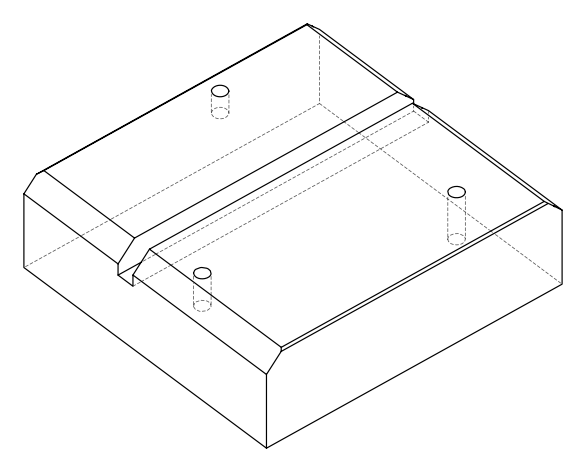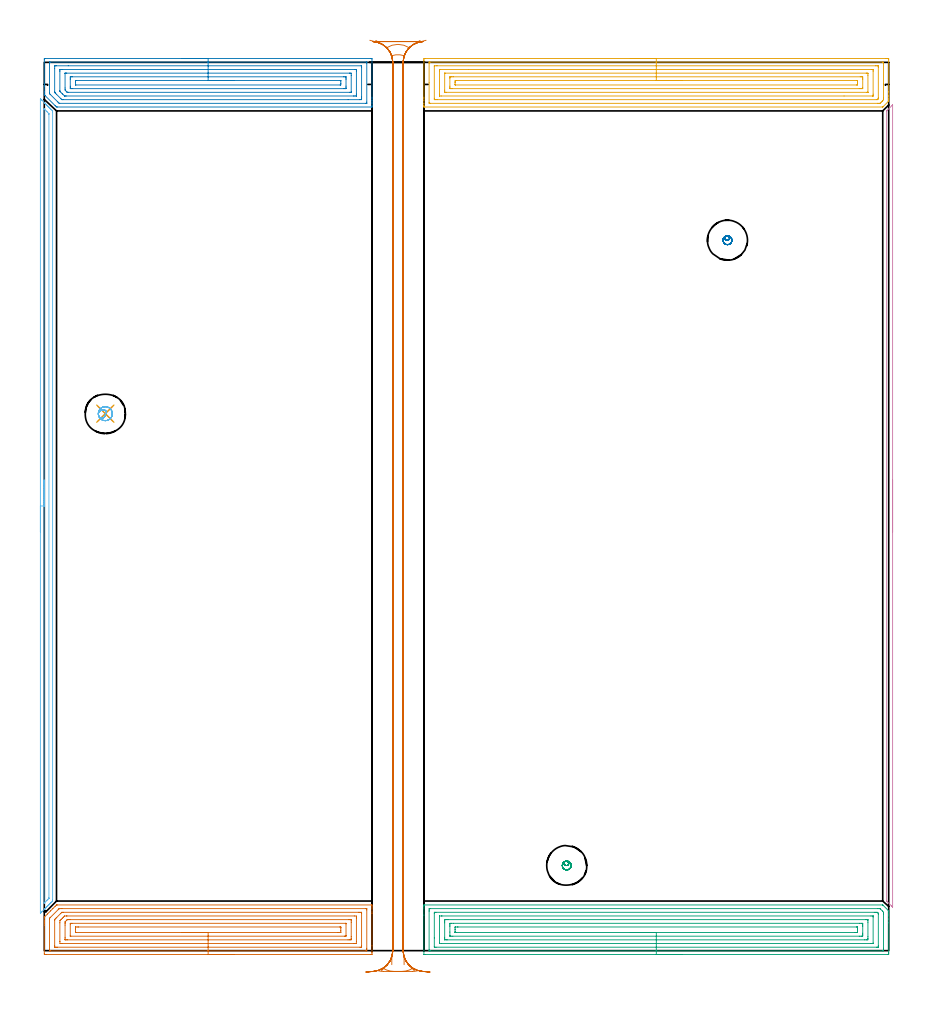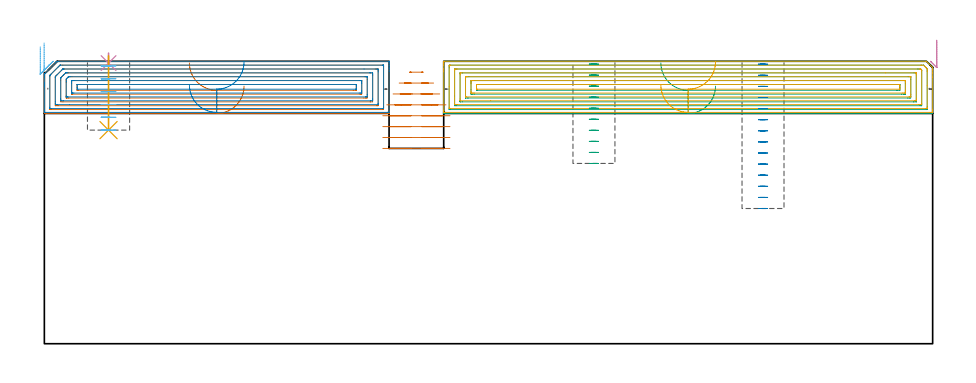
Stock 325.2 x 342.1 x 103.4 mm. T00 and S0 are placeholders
(PLAN: 12 operations, 5 tool changes, 57.6 min)
(1 AREA_MILL | FG_CHAMFER_SURFACE | UGT0205_001 | 7.37 min | 24440 mm3)
(2 AREA_MILL_1 | FG_CHAMFER_SURFACE_1 | UGT0205_001 | 7.34 min | 23422 mm3)
(3 AREA_MILL_2 | FG_CHAMFER_SURFACE_2 | UGT0205_001 | 10.36 min | 34069 mm3)
(4 AREA_MILL_3 | FG_CHAMFER_SURFACE_3 | UGT0205_001 | 2.61 min | 823 mm3)
(5 AREA_MILL_4 | FG_CHAMFER_SURFACE_4 | UGT0205_001 | 10.32 min | 32633 mm3)
(6 AREA_MILL_5 | FG_CHAMFER_SURFACE_5 | UGT0205_001 | 5.13 min | 3406 mm3)
(7 MILL_RECTANGULAR_SLOT | SLOT_RECTANGULAR | UGT0201_008 | Follow Part, ap 4, ae 75% | 12.08 min | 212734 mm3)
(8 MILL_BLIND_HOLE_FROM_SOLID_MATERIAL | STEP1POCKET | NXT0201_011 | Spiral | 0.92 min | 10012 mm3)
(9 MILL_BLIND_HOLE_FROM_SOLID_MATERIAL_1 | STEP1POCKET_2 | NXT0201_011 | Spiral | 0.66 min | 6978 mm3)
(10 SPOT_DRILL | STEP1POCKET_1 | NXT0321_9005460120000 | 0.03 min | 30 mm3)
(11 DRILL_BLIND_HOLE_INTO_CENTER | STEP1POCKET_1 | NXT0301_128 | 0.11 min | 2673 mm3)
(12 MILL_ROUGH_BLIND_HOLE_CONTOUR | STEP1POCKET_1 | NXT0201_010 | Spiral | 0.65 min | 1981 mm3)
(TOOL UGT0205_001 | Chamfer Mill 20 x 3 x 45 deg. | D20 FL50 Z2)
(TOOL UGT0201_008 | End Mill 16 mm | D16 FL32 Z4)
(TOOL NXT0201_011 | ENDMILL 12mm [2P460-1200-NA 1630] | D12 FL38 Z6)
(TOOL NXT0321_9005460120000 | NC Spot Drill, 142deg, 12mm, Carbide, Uncoated | D12 PA142 FL30 Z2)
(TOOL NXT0301_128 | Carbide Drill 12mm [861.1-1200-036A1-GP GC34] | D12 PA150 FL37.4 Z2)
(TOOL NXT0201_010 | ENDMILL 10mm [2P460-1000-NA 1630] | D10 FL30 Z6)
(OP 1 AREA_MILL)
G17 G21 G94 G90
T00 M6
G54
G17 G0 G90 X73.1 Y-1.5 S1061 M3
G43 Z113.4 H0
Z94.3
G94 G1 X73.062 Z93.428 F250.
X72.948 Z92.563
X72.759 Z91.712
X72.497 Z90.88
X72.163 Z90.074
X71.76 Z89.3
X71.291 Z88.564
X70.76 Z87.872
X70.171 Z87.229
X69.528 Z86.64
X68.836 Z86.108
X68.1 Z85.64
X67.326 Z85.237
X66.52 Z84.903
X65.688 Z84.641
X64.836 Z84.452
X63.972 Z84.338
X63.1 Z84.3
X0.609
X0.33 Y-1.497 Z84.302
X0.01 Y-1.492 Z84.306
X0. Y-1.167 Z84.631
Y9.837 Z95.631
Y10.404 Z96.201
Y10.73 Z96.526
Y11.297 Z97.093
Y11.623 Z97.418
X0.001 Y12.638 Z98.438
X0.01 Y12.905 Z98.703
X0.065 Y12.963 Z98.761
X0.163 Y13.064 Z98.862
X1.204 Y14.104 Z99.904
X2.395 Y15.295 Z101.094
X3.287 Y16.188 Z101.987
X4.18 Y17.08 Z102.88
X4.682 Y17.581 Z103.38
X4.704 Y17.595 Z103.388
X5.073 Y17.6 Z103.4
X126.037
X126.19 Y17.598 Z103.388
X126.193 Y17.54 Z103.332
X126.2 Y17.149 Z102.949
Y16.742 Z102.541
Y16.09 Z101.885
Y14.87 Z100.667
Y14.303 Z100.097
Y1.857 Z87.655
Y-0.599 Z85.198
X126.199 Y-0.883 Z84.914
X126.196 Y-1.489 Z84.308
X126.193 Y-1.492 Z84.306
X125.591 Y-1.5 Z84.3
X63.1
Y-0.086 Z85.714
X2.395 Y-0.085 Z85.715
X2.299 Y-0.084 Z85.716
X2.107 Y-0.079 Z85.721
X2.009 Y-0.074 Z85.726
X2.006 Y-0.046 Z85.754
X2.004 Y0.01 Z85.81
X2. Y0.405 Z86.205
Y12.018 Z97.818
X2.004 Y12.267 Z98.067
X2.009 Y12.391 Z98.191
X2.013 Y12.451 Z98.251
X2.073 Y12.516 Z98.316
X2.231 Y12.68 Z98.48
X2.395 Y12.845 Z98.645
X5.356 Y15.806 Z101.606
X5.643 Y16.09 Z101.89
X5.71 Y16.152 Z101.952
X5.734 Y16.172 Z101.972
X5.775 Y16.179 Z101.979
X5.872 Y16.183 Z101.983
X5.966 Y16.185 Z101.985
X6.762 Y16.186 Z101.986
X123.805 Y16.185 Z101.985
X123.901 Y16.184 Z101.984
X124.093 Y16.179 Z101.979
X124.191 Y16.174 Z101.974
X124.194 Y16.146 Z101.946
X124.196 Y16.09 Z101.89
X124.2 Y15.695 Z101.495
X124.199 Y0.904 Z86.704
X124.198 Y0.511 Z86.311
X124.19 Y0.01 Z85.81
X124.181 Y-0.079 Z85.721
X123.998 Y-0.083 Z85.717
X123.901 Y-0.085 Z85.715
X63.1 Y-0.086 Z85.714
Y1.328 Z87.128
X5.073 Y1.329 Z87.129
X4.647
X4.18 Y1.333 Z87.133
X4.027 Y1.335 Z87.135
X4.01 Y1.341 Z87.141
X4.006 Y1.401 Z87.201
X4.002 Y1.497 Z87.297
X4. Y1.977 Z87.777
X4.001 Y11.623 Z97.423
X4.003 Y11.801 Z97.601
X4.01 Y11.982 Z97.782
X4.18 Y12.174 Z97.974
X4.349 Y12.348 Z98.148
X4.516 Y12.516 Z98.316
X4.794 Y12.795 Z98.595
X6.302 Y14.303 Z100.103
X6.581 Y14.581 Z100.381
X6.675 Y14.673 Z100.473
X6.753 Y14.745 Z100.545
X6.776 Y14.765 Z100.565
X6.801 Y14.767 Z100.567
X6.858 Y14.769 Z100.569
X7.283 Y14.771 Z100.571
X121.127
X121.553 Y14.77 Z100.57
X122.02 Y14.767 Z100.567
X122.173 Y14.765 Z100.565
X122.19 Y14.759 Z100.559
X122.194 Y14.699 Z100.499
X122.198 Y14.603 Z100.403
X122.199 Y14.483 Z100.283
X122.2 Y14.303 Z100.103
X122.199 Y1.797 Z87.597
X122.198 Y1.618 Z87.418
X122.191 Y1.437 Z87.237
X122.186 Y1.335 Z87.135
X122.136 Y1.333 Z87.133
X122.02 Y1.331 Z87.131
X121.595 Y1.329 Z87.129
X63.1 Y1.328 Z87.128
Y2.743 Z88.543
X6.806
X6.026 Y2.75 Z88.55
X6.001 Y3.548 Z89.348
X6. Y3.584 Z89.384
X6.001 Y10.73 Z96.53
X6.025 Y11.564 Z97.364
X6.08 Y11.623 Z97.423
X6.466 Y12.015 Z97.815
X6.965 Y12.516 Z98.316
X7.359 Y12.909 Z98.709
X7.751 Y13.297 Z99.097
X7.811 Y13.35 Z99.15
X8.644 Y13.357 Z99.157
X8.696
X119.394
X120.174 Y13.35 Z99.15
X120.199 Y12.552 Z98.352
X120.2 Y12.516 Z98.316
X120.199 Y3.584 Z89.384
X120.175 Y2.75 Z88.55
X119.342 Y2.743 Z88.543
X119.289
X63.1
Y4.157 Z89.957
X8.963
X8.644 Y4.158 Z89.958
X8.066 Y4.162 Z89.962
X8.024 Y4.164 Z89.964
X8.01 Y4.175 Z89.975
X8.004 Y4.224 Z90.024
X8.001 Y4.477 Z90.277
X8. Y5.121 Z90.921
Y9.837 Z95.637
X8.002 Y10.479 Z96.279
X8.007 Y10.73 Z96.53
X8.017 Y11.048 Z96.848
X8.028 Y11.118 Z96.918
X8.069 Y11.163 Z96.963
X8.138 Y11.236 Z97.036
X8.521 Y11.623 Z97.423
X8.583 Y11.684 Z97.484
X8.644 Y11.744 Z97.544
X8.805 Y11.895 Z97.695
X8.863 Y11.936 Z97.736
X8.931 Y11.938 Z97.738
X9.218 Y11.941 Z97.741
X9.536 Y11.943 Z97.743
X10.11
X117.237
X117.556 Y11.942 Z97.742
X118.134 Y11.938 Z97.738
X118.176 Y11.936 Z97.736
X118.19 Y11.925 Z97.725
X118.196 Y11.876 Z97.676
X118.199 Y11.623 Z97.423
X118.2 Y10.979 Z96.779
Y5.37 Z91.17
X118.198 Y4.727 Z90.527
X118.194 Y4.477 Z90.277
X118.186 Y4.164 Z89.964
X117.873 Y4.16 Z89.96
X117.556 Y4.158 Z89.958
X116.983 Y4.157 Z89.957
X63.1
Y5.571 Z91.371
X10.228
X10.067 Y5.573 Z91.373
X10.027 Y5.575 Z91.375
X10.013 Y5.578 Z91.378
X10.01 Y5.586 Z91.386
X10.005 Y5.623 Z91.423
X10.001 Y5.799 Z91.599
Y10.265 Z96.065
X10.005 Y10.409 Z96.209
X10.01 Y10.517 Z96.317
X10.084 Y10.522 Z96.322
X10.429 Y10.526 Z96.326
X10.631 Y10.528 Z96.328
X115.972 Y10.529 Z96.329
X116.133 Y10.527 Z96.327
X116.173 Y10.525 Z96.325
X116.187 Y10.522 Z96.322
X116.19 Y10.514 Z96.314
X116.195 Y10.477 Z96.277
X116.199 Y10.301 Z96.101
Y5.835 Z91.635
X116.195 Y5.691 Z91.491
X116.19 Y5.583 Z91.383
X116.116 Y5.578 Z91.378
X115.771 Y5.573 Z91.373
X115.569 Y5.572 Z91.372
X63.1 Y5.571 Z91.371
Y6.985 Z92.785
X12.385 Y6.986 Z92.786
X12.215 Y6.988 Z92.788
X12.045 Y6.992 Z92.792
X12.009 Y6.996 Z92.796
X12.006 Y7.028 Z92.828
X12.002 Y7.085 Z92.885
X12. Y7.157 Z92.957
Y7.372 Z93.172
Y8.265 Z94.065
X12.003 Y8.943 Z94.743
X12.006 Y9.05 Z94.85
X12.01 Y9.099 Z94.899
X12.049 Y9.109 Z94.909
X12.215 Y9.111 Z94.911
X12.936 Y9.114 Z94.914
X13.107 Y9.115 Z94.915
X113.815 Y9.114 Z94.914
X113.985 Y9.112 Z94.912
X114.155 Y9.108 Z94.908
X114.191 Y9.104 Z94.904
X114.194 Y9.072 Z94.872
X114.198 Y9.015 Z94.815
X114.2 Y8.943 Z94.743
Y8.728 Z94.528
Y7.835 Z93.635
X114.197 Y7.157 Z92.957
X114.194 Y7.05 Z92.85
X114.19 Y7.001 Z92.801
X114.151 Y6.991 Z92.791
X113.985 Y6.989 Z92.789
X113.264 Y6.986 Z92.786
X113.093 Y6.985 Z92.785
X63.1
X62.228 Z92.823
X61.363 Z92.937
X60.512 Z93.126
X59.68 Z93.388
X58.874 Z93.722
X58.1 Z94.125
X57.364 Z94.594
X56.672 Z95.125
X56.029 Z95.714
X55.44 Z96.357
X54.908 Z97.05
X54.44 Z97.785
X54.037 Z98.559
X53.703 Z99.365
X53.441 Z100.197
X53.252 Z101.049
X53.138 Z101.914
X53.1 Z102.785
G0 Z113.4
M5
M2
(OP 2 AREA_MILL_1)
G17 G21 G94 G90
T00 M6
G54
G17 G0 G90 X53.1 Y343.6 S1061 M3
G43 Z113.4 H0
Z94.7
G94 G1 X53.138 Z93.828 F250.
X53.252 Z92.963
X53.441 Z92.112
X53.703 Z91.28
X54.037 Z90.474
X54.44 Z89.7
X54.908 Z88.964
X55.44 Z88.272
X56.029 Z87.629
X56.672 Z87.04
X57.364 Z86.508
X58.1 Z86.04
X58.874 Z85.637
X59.68 Z85.303
X60.512 Z85.041
X61.364 Z84.852
X62.228 Z84.738
X63.1 Z84.7
X125.591
X125.982 Y343.596 Z84.702
X126.19 Y343.592 Z84.706
X126.2 Y343.381 Z84.917
Y328.659 Z99.636
Y328.055 Z100.239
Y327.493 Z100.804
Y327.17 Z101.126
Y326.608 Z101.688
Y326.285 Z102.01
Y325.639 Z102.66
Y325.265 Z103.034
Y324.921 Z103.37
X126.192 Y324.903 Z103.388
X126.038 Y324.9 Z103.4
X5.073
X4.697 Y324.905 Z103.391
X4.583 Y325.017 Z103.281
X4.18 Y325.42 Z102.88
X0.312 Y329.287 Z99.011
X0.215 Y329.383 Z98.913
X0.014 Y329.586 Z98.713
X0.003 Y329.6 Z98.699
X0.001 Y329.604 Z98.695
X0. Y329.867 Z98.432
Y330.71 Z97.584
Y332.803 Z95.494
Y333.365 Z94.93
Y333.969 Z94.327
Y343.1 Z85.198
X0.002 Y343.382 Z84.915
X0.01 Y343.592 Z84.706
X0.221 Y343.599 Z84.699
X63.1 Y343.6 Z84.7
Y342.186 Z86.114
X124.027 Y342.185 Z86.115
X124.123 Y342.184 Z86.116
X124.17 Y342.181 Z86.119
X124.187 Y342.179 Z86.121
X124.19 Y342.167 Z86.133
X124.195 Y342.061 Z86.239
X124.199 Y341.824 Z86.476
X124.2 Y326.78 Z101.52
X124.195 Y326.388 Z101.912
X124.191 Y326.337 Z101.963
X124.187 Y326.32 Z101.98
X124.181 Y326.319 Z101.981
X124.129 Y326.316 Z101.984
X124.021 Y326.315 Z101.985
X123.805 Y326.314 Z101.986
X5.936
X5.829 Y326.316 Z101.984
X5.776 Y326.319 Z101.981
X5.753 Y326.321 Z101.979
X5.683 Y326.379 Z101.921
X5.273 Y326.781 Z101.519
X5.073 Y326.977 Z101.323
X2.395 Y329.655 Z98.645
X2.226 Y329.825 Z98.475
X2.063 Y329.995 Z98.305
X2.019 Y330.043 Z98.257
X2.01 Y330.071 Z98.229
X2.005 Y330.119 Z98.181
X2.001 Y330.216 Z98.084
X2. Y341.721 Z86.579
X2.005 Y342.112 Z86.188
X2.009 Y342.164 Z86.136
X2.013 Y342.18 Z86.12
X2.019 Y342.181 Z86.119
X2.071 Y342.184 Z86.116
X2.179 Y342.185 Z86.115
X2.395 Y342.186 Z86.114
X63.1
Y340.772 Z87.528
X122.02 Y340.771 Z87.529
X122.13 Y340.77 Z87.53
X122.169 Y340.767 Z87.533
X122.184 Y340.766 Z87.534
X122.19 Y340.741 Z87.559
X122.195 Y340.623 Z87.677
X122.199 Y340.445 Z87.855
X122.2 Y340.266 Z88.034
Y328.762 Z99.538
X122.196 Y328.055 Z100.245
X122.192 Y327.885 Z100.415
X122.175 Y327.735 Z100.565
X122.02 Y327.734 Z100.566
X121.456 Y327.73 Z100.57
X117.039 Y327.728 Z100.572
X7.188 Y327.729 Z100.571
X6.858 Y327.731 Z100.569
X6.812 Y327.732 Z100.568
X6.786 Y327.735 Z100.565
X6.761 Y327.75 Z100.55
X6.655 Y327.851 Z100.449
X6.446 Y328.055 Z100.245
X4.674 Y329.825 Z98.475
X4.18 Y330.319 Z97.981
X4.084 Y330.418 Z97.882
X4.038 Y330.469 Z97.831
X4.018 Y330.493 Z97.807
X4.01 Y330.532 Z97.768
X4.004 Y330.71 Z97.59
X4.001 Y330.888 Z97.412
X4. Y339.738 Z88.562
X4.004 Y340.445 Z87.855
X4.008 Y340.615 Z87.685
X4.025 Y340.765 Z87.535
X4.18 Y340.766 Z87.534
X4.744 Y340.771 Z87.529
X9.227 Y340.772 Z87.528
X63.1
Y339.357 Z88.943
X119.546
X120.095 Y339.355 Z88.945
X120.154 Y339.353 Z88.947
X120.188 Y339.351 Z88.949
X120.191 Y339.309 Z88.991
X120.195 Y339.109 Z89.191
X120.2 Y338.709 Z89.591
Y329.825 Z98.475
X120.194 Y329.4 Z98.9
X120.19 Y329.188 Z99.112
X120.181 Y329.149 Z99.151
X120.128 Y329.147 Z99.153
X120.028 Y329.145 Z99.155
X119.342 Y329.143 Z99.157
X119.137
X8.439
X8.095 Y329.144 Z99.156
X7.923 Y329.147 Z99.153
X7.839 Y329.15 Z99.15
X7.799 Y329.161 Z99.139
X7.751 Y329.203 Z99.097
X7.124 Y329.825 Z98.475
X6.858 Y330.09 Z98.21
X6.242 Y330.71 Z97.59
X6.041 Y330.918 Z97.382
X6.01 Y330.952 Z97.348
X6.006 Y330.977 Z97.323
X6.003 Y331.029 Z97.271
X6.001 Y331.136 Z97.164
X6. Y338.675 Z89.625
X6.006 Y339.1 Z89.2
X6.01 Y339.312 Z88.988
X6.019 Y339.351 Z88.949
X6.072 Y339.353 Z88.947
X6.172 Y339.355 Z88.945
X6.858 Y339.357 Z88.943
X7.063
X63.1
Y337.943 Z90.357
X117.556
X117.711 Y337.941 Z90.359
X118.02 Y337.936 Z90.364
X118.191 Y337.93 Z90.37
X118.194 Y337.881 Z90.419
X118.197 Y337.79 Z90.51
X118.2 Y337.152 Z91.148
Y330.63 Z97.67
X118.199 Y330.591 Z97.709
X118.195 Y330.572 Z97.728
X118.192 Y330.567 Z97.733
X118.173 Y330.564 Z97.736
X117.865 Y330.558 Z97.742
X117.711 Y330.557 Z97.743
X117.556
X9.382 Y330.558 Z97.742
X9.073 Y330.561 Z97.739
X8.87 Y330.564 Z97.736
X8.8 Y330.61 Z97.69
X8.69 Y330.71 Z97.59
X8.644 Y330.755 Z97.545
X8.226 Y331.179 Z97.121
X8.022 Y331.389 Z96.911
X8.01 Y331.595 Z96.705
X8.001 Y332.232 Z96.068
X8. Y337.87 Z90.43
X8.001 Y337.909 Z90.391
X8.005 Y337.929 Z90.371
X8.008 Y337.933 Z90.367
X8.026 Y337.936 Z90.364
X8.334 Y337.942 Z90.358
X8.489 Y337.943 Z90.357
X8.644
X63.1
Y336.529 Z91.771
X115.258
X115.771 Y336.526 Z91.774
X116.157 Y336.522 Z91.778
X116.19 Y336.518 Z91.782
X116.196 Y336.484 Z91.816
X116.199 Y336.02 Z92.28
X116.2 Y335.595 Z92.705
Y332.94 Z95.36
X116.199 Y332.48 Z95.82
X116.196 Y332.059 Z96.241
X116.19 Y331.995 Z96.305
X116.181 Y331.978 Z96.322
X116.155 Y331.976 Z96.324
X116.027 Y331.973 Z96.327
X115.771 Y331.972 Z96.328
X115.391 Y331.971 Z96.329
X10.942 Y331.972 Z96.328
X10.429 Y331.974 Z96.326
X10.043 Y331.978 Z96.322
X10.01 Y331.982 Z96.318
X10.004 Y332.016 Z96.284
X10.001 Y332.48 Z95.82
X10. Y332.905 Z95.395
Y335.56 Z92.74
X10.001 Y336.02 Z92.28
X10.004 Y336.441 Z91.859
X10.01 Y336.505 Z91.795
X10.019 Y336.522 Z91.778
X10.045 Y336.524 Z91.776
X10.173 Y336.527 Z91.773
X10.429 Y336.528 Z91.772
X10.809 Y336.529 Z91.771
X63.1
Y335.115 Z93.185
X114.006 Y335.114 Z93.186
X114.182 Y335.108 Z93.192
X114.196 Y335.053 Z93.247
X114.199 Y335.033 Z93.267
X114.2 Y334.922 Z93.378
Y334.037 Z94.263
X114.198 Y333.824 Z94.476
X114.19 Y333.405 Z94.895
X113.985 Y333.387 Z94.913
X113.964 Y333.386 Z94.914
X12.194
X12.018 Y333.392 Z94.908
X12.004 Y333.447 Z94.853
X12.001 Y333.467 Z94.833
X12. Y333.578 Z94.722
Y334.463 Z93.837
X12.002 Y334.676 Z93.624
X12.01 Y335.095 Z93.205
X12.215 Y335.113 Z93.187
X12.235 Y335.114 Z93.186
X63.1 Y335.115 Z93.185
X63.972 Z93.223
X64.836 Z93.337
X65.688 Z93.526
X66.52 Z93.788
X67.326 Z94.122
X68.1 Z94.525
X68.836 Z94.994
X69.528 Z95.525
X70.171 Z96.114
X70.76 Z96.757
X71.292 Z97.449
X71.76 Z98.185
X72.163 Z98.959
X72.497 Z99.765
X72.759 Z100.597
X72.948 Z101.449
X73.062 Z102.314
X73.1 Z103.185
G0 Z113.4
M5
M2
(OP 3 AREA_MILL_2)
G17 G21 G94 G90
T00 M6
G54
G17 G0 G90 X245.7 Y-1.5 S1061 M3
G43 Z113.4 H0
Z94.3
G94 G1 X245.662 Z93.428 F250.
X245.548 Z92.563
X245.359 Z91.712
X245.097 Z90.88
X244.763 Z90.074
X244.36 Z89.3
X243.892 Z88.564
X243.36 Z87.872
X242.771 Z87.229
X242.128 Z86.64
X241.436 Z86.108
X240.7 Z85.64
X239.926 Z85.237
X239.12 Z84.903
X238.288 Z84.641
X237.437 Z84.452
X236.572 Z84.338
X235.7 Z84.3
X146.817
X146.202 Y-1.498 Z84.299
X146.201 Y-1.497 Z84.3
X146.2 Y13.686 Z99.481
Y16.09 Z101.885
Y16.772 Z102.572
Y17.129 Z102.928
X146.207 Y17.538 Z103.329
X146.21 Y17.598 Z103.388
X146.371 Y17.6 Z103.4
X322.796
X322.894 Y17.596 Z103.389
X322.967 Y17.535 Z103.331
X325.008 Y15.494 Z101.29
X325.178 Y15.32 Z101.117
X325.198 Y15.292 Z101.088
X325.2 Y15.196 Z100.995
Y15.164 Z100.962
Y14.936 Z100.735
Y14.092 Z99.892
Y13.41 Z99.205
Y12.175 Z97.972
Y10.73 Z96.526
Y-0.883 Z84.914
X325.198 Y-1.161 Z84.636
X325.19 Y-1.492 Z84.306
X324.859 Y-1.499 Z84.299
X235.7 Y-1.5 Z84.3
Y-0.086 Z85.714
X148.604
X148.508 Y-0.085 Z85.715
X148.316 Y-0.08 Z85.72
X148.209 Y-0.076 Z85.724
X148.206 Y-0.047 Z85.753
X148.203 Y0.01 Z85.81
X148.2 Y0.414 Z86.214
Y15.196 Z100.996
X148.202 Y15.598 Z101.398
X148.21 Y16.09 Z101.89
X148.228 Y16.179 Z101.979
X148.412 Y16.184 Z101.984
X148.508 Y16.185 Z101.985
X321.01
X321.811 Y16.181 Z101.981
X321.85 Y16.179 Z101.979
X321.903 Y16.143 Z101.943
X321.932 Y16.118 Z101.918
X321.941 Y16.109 Z101.909
X322.834 Y15.215 Z101.015
X322.852 Y15.196 Z100.996
X323.19 Y14.802 Z100.602
X323.196 Y14.303 Z100.103
X323.199 Y13.9 Z99.7
X323.2 Y0.904 Z86.704
X323.198 Y0.502 Z86.302
X323.19 Y0.01 Z85.81
X323.172 Y-0.079 Z85.721
X322.989 Y-0.084 Z85.716
X322.892 Y-0.085 Z85.715
X235.7 Y-0.086 Z85.714
Y1.328 Z87.128
X150.859 Y1.329 Z87.129
X150.39 Y1.331 Z87.131
X150.235 Y1.334 Z87.134
X150.216 Y1.335 Z87.135
X150.21 Y1.379 Z87.179
X150.205 Y1.48 Z87.28
X150.201 Y1.607 Z87.407
X150.2 Y4.89 Z90.69
X150.201 Y14.303 Z100.103
X150.202 Y14.491 Z100.291
X150.21 Y14.683 Z100.483
X150.224 Y14.765 Z100.565
X150.274 Y14.767 Z100.567
X150.39 Y14.769 Z100.569
X150.816 Y14.771 Z100.571
X319.648
X320.116
X320.544 Y14.768 Z100.568
X320.774 Y14.764 Z100.564
X320.831 Y14.758 Z100.558
X320.909 Y14.685 Z100.485
X321.01 Y14.589 Z100.389
X321.147 Y14.444 Z100.244
X321.179 Y14.408 Z100.208
X321.19 Y14.366 Z100.166
X321.194 Y14.303 Z100.103
X321.199 Y14.114 Z99.914
Y1.797 Z87.597
X321.198 Y1.609 Z87.409
X321.19 Y1.417 Z87.217
X321.176 Y1.335 Z87.135
X321.126 Y1.333 Z87.133
X321.01 Y1.331 Z87.131
X320.584 Y1.329 Z87.129
X235.7 Y1.328 Z87.128
Y2.743 Z88.543
X153.018
X152.227 Y2.748 Z88.548
X152.211 Y2.749 Z88.549
X152.207 Y2.768 Z88.568
X152.203 Y2.821 Z88.621
X152.201 Y2.926 Z88.726
X152.2 Y3.138 Z88.938
X152.201 Y13.169 Z98.969
X152.203 Y13.278 Z99.078
X152.208 Y13.332 Z99.132
X152.212 Y13.351 Z99.151
X152.234 Y13.353 Z99.153
X153.07 Y13.357 Z99.157
X153.123
X318.382
X319.173 Y13.352 Z99.152
X319.189 Y13.351 Z99.151
X319.193 Y13.332 Z99.132
X319.197 Y13.279 Z99.079
X319.199 Y13.174 Z98.974
X319.2 Y12.962 Z98.762
X319.199 Y2.931 Z88.731
X319.197 Y2.822 Z88.622
X319.192 Y2.768 Z88.568
X319.188 Y2.749 Z88.549
X319.166 Y2.747 Z88.547
X318.33 Y2.743 Z88.543
X318.277
X235.7
Y4.157 Z89.957
X155.177
X154.857 Y4.158 Z89.958
X154.279 Y4.162 Z89.962
X154.227 Y4.164 Z89.964
X154.21 Y4.176 Z89.976
X154.204 Y4.237 Z90.037
X154.202 Y4.477 Z90.277
X154.2 Y5.134 Z90.934
Y10.73 Z96.53
X154.203 Y11.384 Z97.184
X154.21 Y11.623 Z97.423
X154.227 Y11.936 Z97.736
X154.54 Y11.94 Z97.74
X154.857 Y11.942 Z97.742
X155.43 Y11.943 Z97.743
X316.223
X316.543 Y11.942 Z97.742
X317.121 Y11.938 Z97.738
X317.173 Y11.936 Z97.736
X317.19 Y11.923 Z97.723
X317.196 Y11.863 Z97.663
X317.199 Y11.623 Z97.423
X317.2 Y10.966 Z96.766
Y5.37 Z91.17
X317.197 Y4.716 Z90.516
X317.19 Y4.477 Z90.277
X317.174 Y4.164 Z89.964
X316.86 Y4.16 Z89.96
X316.543 Y4.158 Z89.958
X315.97 Y4.157 Z89.957
X235.7
Y5.571 Z91.371
X157.336
X156.643 Y5.572 Z91.372
X156.44 Y5.574 Z91.374
X156.276 Y5.578 Z91.378
X156.21 Y5.586 Z91.386
X156.207 Y5.624 Z91.424
X156.202 Y5.812 Z91.612
X156.2 Y7.157 Z92.957
Y9.387 Z95.187
X156.201 Y9.837 Z95.637
X156.203 Y10.277 Z96.077
X156.21 Y10.427 Z96.227
X156.22 Y10.522 Z96.322
X156.298 Y10.524 Z96.324
X156.643 Y10.527 Z96.327
X156.845 Y10.528 Z96.328
X157.537 Y10.529 Z96.329
X314.064
X314.757 Y10.528 Z96.328
X314.96 Y10.526 Z96.326
X315.124 Y10.522 Z96.322
X315.19 Y10.514 Z96.314
X315.193 Y10.476 Z96.276
X315.198 Y10.288 Z96.088
X315.2 Y9.837 Z95.637
Y9.393 Z95.193
Y6.713 Z92.513
X315.199 Y6.263 Z92.063
X315.197 Y5.823 Z91.623
X315.19 Y5.673 Z91.473
X315.18 Y5.578 Z91.378
X315.102 Y5.576 Z91.376
X314.757 Y5.572 Z91.372
X314.555 Y5.571 Z91.371
X313.863
X235.7
Y6.985 Z92.785
X158.601 Y6.986 Z92.786
X158.43 Y6.987 Z92.787
X158.259 Y6.99 Z92.79
X158.218 Y6.992 Z92.792
X158.21 Y7.02 Z92.82
X158.205 Y7.08 Z92.88
X158.202 Y7.157 Z92.957
X158.2 Y7.387 Z93.187
Y8.05 Z93.85
Y8.28 Z94.08
X158.205 Y8.943 Z94.743
X158.208 Y9.058 Z94.858
X158.211 Y9.108 Z94.908
X158.263 Y9.11 Z94.91
X158.43 Y9.112 Z94.912
X159.152 Y9.114 Z94.914
X159.323 Y9.115 Z94.915
X312.799 Y9.114 Z94.914
X312.97 Y9.113 Z94.913
X313.141 Y9.109 Z94.909
X313.182 Y9.108 Z94.908
X313.19 Y9.08 Z94.88
X313.195 Y9.02 Z94.82
X313.198 Y8.943 Z94.743
X313.2 Y8.713 Z94.513
Y8.05 Z93.85
Y7.82 Z93.62
X313.195 Y7.157 Z92.957
X313.192 Y7.042 Z92.842
X313.189 Y6.992 Z92.792
X313.137 Y6.99 Z92.79
X312.97 Y6.988 Z92.788
X312.248 Y6.985 Z92.785
X312.077
X235.7
X234.828 Z92.823
X233.964 Z92.937
X233.112 Z93.126
X232.28 Z93.388
X231.474 Z93.722
X230.7 Z94.125
X229.964 Z94.594
X229.272 Z95.125
X228.629 Z95.714
X228.04 Z96.357
X227.509 Z97.05
X227.04 Z97.785
X226.637 Z98.559
X226.303 Z99.365
X226.041 Z100.197
X225.852 Z101.049
X225.738 Z101.914
X225.7 Z102.785
G0 Z113.4
M5
M2
(OP 4 AREA_MILL_3)
G17 G21 G94 G90
T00 M6
G54
G17 G0 G90 X326.7 Y181.25 S1061 M3
G43 Z113.4 H0
Z111.1
G94 G1 Y181.212 Z110.228 F250.
Y181.098 Z109.363
Y180.909 Z108.512
Y180.647 Z107.68
Y180.313 Z106.874
Y179.91 Z106.1
Y179.442 Z105.364
Y178.91 Z104.672
Y178.321 Z104.029
Y177.678 Z103.44
Y176.986 Z102.908
Y176.25 Z102.44
Y175.476 Z102.037
Y174.67 Z101.703
Y173.838 Z101.441
Y172.987 Z101.252
Y172.122 Z101.138
Y171.25 Z101.1
Y16.984 Z101.099
X326.699 Y16.912
X326.697 Y16.869 Z101.097
X326.694 Y16.843 Z101.099
X326.69 Y16.818 Z101.101
X326.613 Y16.885 Z101.181
X326.48 Y17.019 Z101.317
X326.28 Y17.219 Z101.518
X324.602 Y18.897 Z103.197
X324.444 Y19.058 Z103.351
X324.404 Y19.105 Z103.389
X324.4 Y19.22 Z103.4
Y323.28
X324.404 Y323.395 Z103.389
X324.444 Y323.442 Z103.351
X324.603 Y323.603 Z103.197
X326.515 Y325.516 Z101.283
X326.548 Y325.549 Z101.25
X326.613 Y325.615 Z101.181
X326.69 Y325.682 Z101.101
X326.694 Y325.657 Z101.099
X326.697 Y325.631 Z101.097
X326.699 Y325.588 Z101.099
Y325.533
X326.7 Y171.25 Z101.1
Y170.378 Z101.138
Y169.514 Z101.252
Y168.662 Z101.441
Y167.83 Z101.703
Y167.024 Z102.037
Y166.25 Z102.44
Y165.514 Z102.908
Y164.822 Z103.44
Y164.179 Z104.029
Y163.59 Z104.672
Y163.058 Z105.364
Y162.59 Z106.1
Y162.187 Z106.874
Y161.853 Z107.68
Y161.591 Z108.512
Y161.402 Z109.363
Y161.288 Z110.228
Y161.25 Z111.1
G0 Z113.4
M5
M2
(OP 5 AREA_MILL_4)
G17 G21 G94 G90
T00 M6
G54
G17 G0 G90 X225.7 Y343.6 S1061 M3
G43 Z113.4 H0
Z94.7
G94 G1 X225.738 Z93.828 F250.
X225.852 Z92.963
X226.041 Z92.112
X226.303 Z91.28
X226.637 Z90.474
X227.04 Z89.7
X227.508 Z88.964
X228.04 Z88.272
X228.629 Z87.629
X229.272 Z87.04
X229.964 Z86.508
X230.7 Z86.04
X231.474 Z85.637
X232.28 Z85.303
X233.112 Z85.041
X233.964 Z84.852
X234.828 Z84.738
X235.7 Z84.7
X324.078
X324.583 Y343.599 Z84.701
X325.083 Y343.595 Z84.703
X325.191 Y343.592 Z84.706
X325.196 Y343.1 Z85.198
X325.2 Y342.488 Z85.809
Y330.71 Z97.585
Y329.278 Z99.018
Y328.94 Z99.355
Y328.264 Z100.035
Y327.846 Z100.454
X325.19 Y327.197 Z101.101
X325.166 Y327.17 Z101.128
X325.029 Y327.029 Z101.269
X323.012 Y325.011 Z103.287
X322.926 Y324.928 Z103.367
X322.895 Y324.904 Z103.389
X322.796 Y324.9 Z103.4
X146.371
X146.208 Y324.903 Z103.388
X146.2 Y324.922 Z103.369
Y325.282 Z103.017
Y325.609 Z102.69
Y326.285 Z102.01
Y327.508 Z100.789
Y328.055 Z100.239
Y328.667 Z99.628
Y342.826 Z85.471
X146.203 Y343.1 Z85.198
X146.209 Y343.592 Z84.706
X146.317 Y343.595 Z84.703
X146.817 Y343.6 Z84.7
X235.7
Y342.186 Z86.114
X322.796 Y342.185 Z86.115
X322.827 Y342.184 Z86.116
X323.19 Y342.168 Z86.132
X323.194 Y342.059 Z86.241
X323.199 Y341.816 Z86.484
X323.2 Y333.808 Z94.492
Y328.541 Z99.759
X323.197 Y328.055 Z100.245
X323.194 Y327.661 Z100.639
X322.796 Y327.246 Z101.054
X322.758 Y327.208 Z101.092
X322.721 Y327.17 Z101.13
X322.313 Y326.764 Z101.536
X321.903 Y326.359 Z101.941
X321.863 Y326.325 Z101.975
X321.01 Y326.315 Z101.985
X320.98 Y326.314 Z101.986
X148.604 Y326.315 Z101.985
X148.573 Y326.316 Z101.984
X148.21 Y326.332 Z101.968
X148.207 Y326.441 Z101.859
X148.201 Y326.684 Z101.616
X148.2 Y334.208 Z94.092
X148.201 Y341.728 Z86.572
X148.208 Y342.13 Z86.17
X148.21 Y342.177 Z86.123
X148.228 Y342.18 Z86.12
X148.28 Y342.183 Z86.117
X148.388 Y342.185 Z86.115
X148.604 Y342.186 Z86.114
X235.7
Y340.772 Z87.528
X320.116 Y340.771 Z87.529
X320.681 Y340.77 Z87.53
X321.01 Y340.767 Z87.533
X321.118 Y340.765 Z87.535
X321.19 Y340.753 Z87.547
X321.194 Y340.633 Z87.667
X321.198 Y340.445 Z87.855
X321.2 Y340.256 Z88.044
X321.199 Y328.403 Z99.897
X321.197 Y328.229 Z100.071
X321.193 Y328.143 Z100.157
X321.189 Y328.101 Z100.199
X321.15 Y328.055 Z100.245
X321.082 Y327.983 Z100.317
X321.01 Y327.91 Z100.39
X320.855 Y327.763 Z100.537
X320.827 Y327.738 Z100.562
X320.797 Y327.735 Z100.565
X320.728 Y327.732 Z100.568
X320.446 Y327.729 Z100.571
X151.284
X150.719 Y327.73 Z100.57
X150.39 Y327.733 Z100.567
X150.282 Y327.735 Z100.565
X150.21 Y327.747 Z100.553
X150.206 Y327.867 Z100.433
X150.202 Y328.055 Z100.245
X150.2 Y328.244 Z100.056
X150.201 Y340.633 Z87.667
X150.204 Y340.696 Z87.604
X150.209 Y340.746 Z87.554
X150.214 Y340.765 Z87.535
X150.227 Y340.766 Z87.534
X150.39 Y340.769 Z87.531
X150.954 Y340.771 Z87.529
X151.284 Y340.772 Z87.528
X235.7
Y339.357 Z88.943
X318.534
X319.088 Y339.355 Z88.945
X319.145 Y339.354 Z88.946
X319.179 Y339.351 Z88.949
X319.19 Y339.317 Z88.983
X319.195 Y339.111 Z89.189
X319.2 Y338.698 Z89.602
Y329.848 Z98.452
X319.197 Y329.394 Z98.906
X319.193 Y329.179 Z99.121
X319.19 Y329.156 Z99.144
X319.175 Y329.15 Z99.151
X319.117 Y329.146 Z99.154
X319.018 Y329.144 Z99.156
X308.001 Y329.143 Z99.157
X152.866
X152.312 Y329.145 Z99.155
X152.255 Y329.146 Z99.154
X152.221 Y329.149 Z99.151
X152.21 Y329.183 Z99.117
X152.205 Y329.389 Z98.911
X152.2 Y329.802 Z98.498
Y338.652 Z89.648
X152.203 Y339.106 Z89.194
X152.207 Y339.321 Z88.979
X152.21 Y339.344 Z88.956
X152.225 Y339.351 Z88.949
X152.283 Y339.354 Z88.946
X152.382 Y339.356 Z88.944
X163.399 Y339.357 Z88.943
X235.7
Y337.943 Z90.357
X316.543
X316.698 Y337.942 Z90.358
X317.007 Y337.937 Z90.363
X317.191 Y337.933 Z90.367
X317.194 Y337.883 Z90.417
X317.197 Y337.79 Z90.51
X317.2 Y337.139 Z91.161
Y330.629 Z97.671
X317.198 Y330.588 Z97.712
X317.195 Y330.569 Z97.731
X317.192 Y330.565 Z97.735
X317.162 Y330.562 Z97.738
X316.853 Y330.558 Z97.742
X154.857 Y330.557 Z97.743
X154.702 Y330.558 Z97.742
X154.393 Y330.563 Z97.737
X154.21 Y330.567 Z97.733
X154.206 Y330.617 Z97.683
X154.203 Y330.71 Z97.59
X154.2 Y331.361 Z96.939
Y337.871 Z90.429
X154.202 Y337.912 Z90.388
X154.205 Y337.931 Z90.369
X154.208 Y337.935 Z90.365
X154.238 Y337.938 Z90.362
X154.547 Y337.942 Z90.358
X235.7 Y337.943 Z90.357
Y336.529 Z91.771
X314.243 Y336.528 Z91.772
X314.757 Y336.526 Z91.774
X315.143 Y336.522 Z91.778
X315.19 Y336.518 Z91.782
X315.196 Y336.47 Z91.83
X315.199 Y336.02 Z92.28
X315.2 Y335.581 Z92.719
X315.199 Y332.48 Z95.82
X315.195 Y332.045 Z96.255
X315.191 Y331.984 Z96.316
X315.141 Y331.978 Z96.322
X315.013 Y331.975 Z96.325
X314.757 Y331.972 Z96.328
X314.377 Y331.971 Z96.329
X313.863
X157.157 Y331.972 Z96.328
X156.643 Y331.974 Z96.326
X156.257 Y331.978 Z96.322
X156.21 Y331.982 Z96.318
X156.204 Y332.03 Z96.27
X156.201 Y332.48 Z95.82
X156.2 Y332.919 Z95.381
X156.201 Y336.02 Z92.28
X156.205 Y336.455 Z91.845
X156.209 Y336.516 Z91.784
X156.259 Y336.522 Z91.778
X156.387 Y336.525 Z91.775
X156.643 Y336.528 Z91.772
X157.023 Y336.529 Z91.771
X157.537
X235.7
Y335.115 Z93.185
X312.991 Y335.114 Z93.186
X313.169 Y335.108 Z93.192
X313.19 Y335.05 Z93.25
X313.194 Y335.028 Z93.272
X313.199 Y334.908 Z93.392
Y334.25 Z94.05
Y334.024 Z94.276
X313.192 Y333.794 Z94.506
X313.178 Y333.392 Z94.908
X312.97 Y333.386 Z94.914
X312.949
X158.409
X158.231 Y333.392 Z94.908
X158.21 Y333.45 Z94.85
X158.206 Y333.472 Z94.828
X158.201 Y333.592 Z94.708
Y334.25 Z94.05
Y334.476 Z93.824
X158.208 Y334.706 Z93.594
X158.222 Y335.108 Z93.192
X158.43 Y335.114 Z93.186
X158.451
X235.7 Y335.115 Z93.185
X236.572 Z93.223
X237.436 Z93.337
X238.288 Z93.526
X239.12 Z93.788
X239.926 Z94.122
X240.7 Z94.525
X241.436 Z94.994
X242.128 Z95.525
X242.771 Z96.114
X243.36 Z96.757
X243.892 Z97.449
X244.36 Z98.185
X244.763 Z98.959
X245.097 Z99.765
X245.359 Z100.597
X245.548 Z101.449
X245.662 Z102.314
X245.7 Z103.185
G0 Z113.4
M5
M2
(OP 6 AREA_MILL_5)
G17 G21 G94 G90
T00 M6
G54
G17 G0 G90 X-1.5 Y161.25 S1061 M3
G43 Z113.4 H0
Z108.7
G94 G1 Y161.288 Z107.828 F250.
Y161.402 Z106.963
Y161.591 Z106.112
Y161.853 Z105.28
Y162.187 Z104.474
Y162.59 Z103.7
Y163.059 Z102.964
Y163.59 Z102.272
Y164.179 Z101.629
Y164.822 Z101.04
Y165.514 Z100.508
Y166.25 Z100.04
Y167.024 Z99.637
Y167.83 Z99.303
Y168.662 Z99.041
Y169.514 Z98.852
Y170.379 Z98.738
Y171.25 Z98.7
Y327.871
X-1.496 Y328.085 Z98.701
X-1.495 Y328.087 Z98.703
X-1.484 Y328.085 Z98.714
X-1.049 Y327.649 Z99.151
X-0.93 Y327.531 Z99.267
X0.213 Y326.388 Z100.412
X0.257 Y326.345 Z100.454
X0.301 Y326.299 Z100.5
X0.508 Y326.092 Z100.707
X0.553 Y326.048 Z100.75
X0.599 Y326.002 Z100.798
X0.804 Y325.797 Z101.003
X0.85 Y325.751 Z101.047
X0.896 Y325.704 Z101.095
X1.1 Y325.501 Z101.299
X1.147 Y325.455 Z101.344
X1.194 Y325.407 Z101.393
X1.395 Y325.205 Z101.594
X1.443 Y325.158 Z101.64
X1.492 Y325.109 Z101.69
X1.691 Y324.909 Z101.89
X1.74 Y324.861 Z101.937
X1.789 Y324.811 Z101.988
X1.987 Y324.614 Z102.186
X2.037 Y324.565 Z102.233
X2.087 Y324.514 Z102.286
X2.282 Y324.318 Z102.481
X2.333 Y324.268 Z102.53
X2.384 Y324.216 Z102.583
X2.578 Y324.022 Z102.777
X2.63 Y323.972 Z102.827
X2.942 Y323.658 Z103.141
X3.199 Y323.395 Z103.387
X3.2 Y323.026 Z103.4
Y19.475
X3.199 Y19.105 Z103.387
X2.941 Y18.841 Z103.141
X2.63 Y18.528 Z102.827
X2.578 Y18.477 Z102.777
X2.385 Y18.284 Z102.584
X2.333 Y18.232 Z102.53
X2.282 Y18.182 Z102.481
X2.087 Y17.987 Z102.286
X2.037 Y17.935 Z102.233
X1.986 Y17.886 Z102.185
X1.789 Y17.689 Z101.988
X1.74 Y17.639 Z101.937
X1.691 Y17.59 Z101.89
X1.492 Y17.391 Z101.691
X1.443 Y17.342 Z101.64
X1.395 Y17.295 Z101.594
X1.194 Y17.094 Z101.393
X1.147 Y17.045 Z101.344
X1.099 Y16.999 Z101.298
X0.897 Y16.796 Z101.096
X0.85 Y16.749 Z101.047
X0.804 Y16.703 Z101.003
X0.599 Y16.499 Z100.798
X0.553 Y16.452 Z100.75
X0.508 Y16.407 Z100.707
X0.301 Y16.201 Z100.5
X0.257 Y16.155 Z100.454
X0.212 Y16.112 Z100.411
X0.004 Y15.903 Z100.203
X-0.04 Y15.859 Z100.157
X-0.93 Y14.969 Z99.267
X-1.05 Y14.85 Z99.15
X-1.185 Y14.715 Z99.015
X-1.375 Y14.524 Z98.823
X-1.485 Y14.415 Z98.712
X-1.495 Y14.413 Z98.702
X-1.499 Y14.415 Z98.699
X-1.5 Y14.629 Z98.7
Y171.25
X-0.086 Z100.114
Y323.964
X-0.084 Y324.011 Z100.116
X-0.08 Y324.102 Z100.12
X-0.073 Y324.212 Z100.127
X-0.04 Y324.182 Z100.16
X0.23 Y323.919 Z100.43
X0.85 Y323.3 Z101.05
X1.124 Y323.026 Z101.324
X1.74 Y322.402 Z101.94
X1.768 Y322.371 Z101.968
X1.779 Y322.27 Z101.979
X1.784 Y322.179 Z101.984
X1.785 Y322.133 Z101.985
X1.786 Y20.322 Z101.986
X1.784 Y20.275 Z101.984
X1.78 Y20.184 Z101.98
X1.777 Y20.138 Z101.977
X1.767 Y20.125 Z101.967
X1.74 Y20.093 Z101.94
X1.433 Y19.783 Z101.633
X1.125 Y19.475 Z101.325
X0.85 Y19.2 Z101.05
X0.232 Y18.582 Z100.432
X0.095 Y18.447 Z100.295
X-0.04 Y18.317 Z100.16
X-0.078 Y18.283 Z100.122
X-0.086 Y18.582 Z100.114
Y171.25
Y172.122 Z100.152
Y172.987 Z100.266
Y173.838 Z100.455
Y174.67 Z100.717
Y175.476 Z101.051
Y176.25 Z101.454
Y176.986 Z101.923
Y177.678 Z102.454
Y178.321 Z103.043
Y178.911 Z103.686
Y179.442 Z104.378
Y179.91 Z105.114
Y180.313 Z105.888
Y180.647 Z106.694
Y180.909 Z107.526
Y181.098 Z108.378
Y181.212 Z109.243
Y181.25 Z110.114
G0 Z113.4
M5
M2
(OP 7 MILL_RECTANGULAR_SLOT)
G17 G21 G94 G90
T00 M6
G54
G17 G0 G90 X138.566 Y-5.393 S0 M3
G43 Z113.4 H0
Z99.412
G94 G1 Y-2.393 F250.
G2 X138.2 Y0. R8. F500.
G1 Y342.1
G2 X138.621 Y344.662 R8.
G3 X133.779 Y344.662 R8.
G2 X134.2 Y342.1 R8.
G1 Y0.
G2 X133.834 Y-2.393 R8.
G1 Y-5.393 F250.
G0 Z113.4
X142.499 Y-7.701
Z95.425
G1 X140.423 Y-5.535
G2 X138.2 Y0. R8. F500.
G1 Y342.1
G2 X140.532 Y347.746 R8.
G3 X131.868 Y347.746 R8.
G2 X134.2 Y342.1 R8.
G1 Y0.
G2 X131.977 Y-5.534 R8.
G1 X129.902 Y-7.701 F250.
G0 Z113.4
X127.666 Y350.517
Z91.437
G1 X130.253 Y348.997
G2 X134.2 Y342.1 R8. F500.
G1 Y0.
G2 X130.458 Y-6.773 R8.
G3 X134.716 Y-8. R8.
G1 X137.675
G3 X141.938 Y-6.77 R8.
G2 X138.2 Y0. R8.
G1 Y342.1
G2 X142.146 Y348.997 R8.
G1 X144.733 Y350.517 F250.
G0 X125.363 Y350.603 Z87.45
G1 X128.261 Y349.83
G2 X134.2 Y342.1 R8. F500.
G1 Y0.
G2 X128.456 Y-7.675 R8.
G1 X128.448 Y-7.704
G3 X130.603 Y-8. R8.
G1 X141.777
G3 X143.942 Y-7.701 R8.
G1 X143.934 Y-7.672
G2 X138.2 Y0. R8.
G1 Y342.1
G2 X144.138 Y349.83 R8.
G1 X147.036 Y350.603 F250.
G0 Z113.4
X148.497 Y-8.23
Z83.462
G1 X145.508 Y-7.97
G2 X138.2 Y0. R8. F500.
G1 Y342.1
G2 X145.8 Y350.09 R8.
G1 Y350.1
X126.6
Y350.09
G2 X134.2 Y342.1 R8.
G1 Y0.
G2 X126.892 Y-7.97 R8.
G1 X123.903 Y-8.23 F250.
G0 X148.497 Z79.475
G1 X145.508 Y-7.97
G2 X138.2 Y0. R8. F500.
G1 Y342.1
G2 X145.8 Y350.09 R8.
G1 Y350.1
X126.6
Y350.09
G2 X134.2 Y342.1 R8.
G1 Y0.
G2 X126.892 Y-7.97 R8.
G1 X123.903 Y-8.23 F250.
G0 X148.497 Z75.487
G1 X145.508 Y-7.97
G2 X138.2 Y0. R8. F500.
G1 Y342.1
G2 X145.8 Y350.09 R8.
G1 Y350.1
X126.6
Y350.09
G2 X134.2 Y342.1 R8.
G1 Y0.
G2 X126.892 Y-7.97 R8.
G1 X123.903 Y-8.23 F250.
G0 X148.497 Z71.5
G1 X145.508 Y-7.97
G2 X138.2 Y0. R8. F500.
G1 Y342.1
G2 X145.8 Y350.09 R8.
G1 Y350.1
X126.6
Y350.09
G2 X134.2 Y342.1 R8.
G1 Y0.
G2 X126.892 Y-7.97 R8.
G1 X123.903 Y-8.23 F250.
G0 Z113.4
M5
M2
(OP 8 MILL_BLIND_HOLE_FROM_SOLID_MATERIAL)
G17 G21 G94 G90
T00 M6
G54
G17 G0 G90 X263.1 Y273.6 S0 M3
G43 Z113.4 H1
Z102.336
G94 G3 X263.861 Y274.539 R0.778 F250.
X262.747 Y275.263 R0.939
X261.437 Y273.247 R1.7
X262.747 Y275.263 R-1.7
X262.092 Y274.255 R0.85
X263.1 Y273.6 R0.85
G0 Z98.271
G3 X263.861 Y274.539 R0.778
X262.747 Y275.263 R0.939
X261.437 Y273.247 R1.7
X262.747 Y275.263 R-1.7
X262.092 Y274.255 R0.85
X263.1 Y273.6 R0.85
G0 Z94.207
G3 X263.861 Y274.539 R0.778
X262.747 Y275.263 R0.939
X261.437 Y273.247 R1.7
X262.747 Y275.263 R-1.7
X262.092 Y274.255 R0.85
X263.1 Y273.6 R0.85
G0 Z90.143
G3 X263.861 Y274.539 R0.778
X262.747 Y275.263 R0.939
X261.437 Y273.247 R1.7
X262.747 Y275.263 R-1.7
X262.092 Y274.255 R0.85
X263.1 Y273.6 R0.85
G0 Z86.079
G3 X263.861 Y274.539 R0.778
X262.747 Y275.263 R0.939
X261.437 Y273.247 R1.7
X262.747 Y275.263 R-1.7
X262.092 Y274.255 R0.85
X263.1 Y273.6 R0.85
G0 Z82.014
G3 X263.861 Y274.539 R0.778
X262.747 Y275.263 R0.939
X261.437 Y273.247 R1.7
X262.747 Y275.263 R-1.7
X262.092 Y274.255 R0.85
X263.1 Y273.6 R0.85
G0 Z77.95
G3 X263.861 Y274.539 R0.778
X262.747 Y275.263 R0.939
X261.437 Y273.247 R1.7
X262.747 Y275.263 R-1.7
X262.092 Y274.255 R0.85
X263.1 Y273.6 R0.85
G0 Z73.886
G3 X263.861 Y274.539 R0.778
X262.747 Y275.263 R0.939
X261.437 Y273.247 R1.7
X262.747 Y275.263 R-1.7
X262.092 Y274.255 R0.85
X263.1 Y273.6 R0.85
G0 Z69.821
G3 X263.861 Y274.539 R0.778
X262.747 Y275.263 R0.939
X261.437 Y273.247 R1.7
X262.747 Y275.263 R-1.7
X262.092 Y274.255 R0.85
X263.1 Y273.6 R0.85
G0 Z65.757
G3 X263.861 Y274.539 R0.778
X262.747 Y275.263 R0.939
X261.437 Y273.247 R1.7
X262.747 Y275.263 R-1.7
X262.092 Y274.255 R0.85
X263.1 Y273.6 R0.85
G0 Z61.693
G3 X263.861 Y274.539 R0.778
X262.747 Y275.263 R0.939
X261.437 Y273.247 R1.7
X262.747 Y275.263 R-1.7
X262.092 Y274.255 R0.85
X263.1 Y273.6 R0.85
G0 Z57.629
G3 X263.861 Y274.539 R0.778
X262.747 Y275.263 R0.939
X261.437 Y273.247 R1.7
X262.747 Y275.263 R-1.7
X262.092 Y274.255 R0.85
X263.1 Y273.6 R0.85
G0 Z53.564
G3 X263.861 Y274.539 R0.778
X262.747 Y275.263 R0.939
X261.437 Y273.247 R1.7
X262.747 Y275.263 R-1.7
X262.092 Y274.255 R0.85
X263.1 Y273.6 R0.85
G0 Z49.5
G3 X263.861 Y274.539 R0.778
X262.747 Y275.263 R0.939
X261.437 Y273.247 R1.7
X262.747 Y275.263 R-1.7
X262.092 Y274.255 R0.85
X263.1 Y273.6 R0.85
G0 Z113.4
M5
M2
(OP 9 MILL_BLIND_HOLE_FROM_SOLID_MATERIAL_1)
G17 G21 G94 G90
T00 M6
G54
G17 G0 G90 X201.2 Y32.8 S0 M3
G43 Z113.4 H1
Z102.36
G94 G3 X201.961 Y33.739 R0.778 F250.
X200.847 Y34.463 R0.939
X199.537 Y32.447 R1.7
X200.847 Y34.463 R-1.7
X200.192 Y33.455 R0.85
X201.2 Y32.8 R0.85
G0 Z98.32
G3 X201.961 Y33.739 R0.778
X200.847 Y34.463 R0.939
X199.537 Y32.447 R1.7
X200.847 Y34.463 R-1.7
X200.192 Y33.455 R0.85
X201.2 Y32.8 R0.85
G0 Z94.28
G3 X201.961 Y33.739 R0.778
X200.847 Y34.463 R0.939
X199.537 Y32.447 R1.7
X200.847 Y34.463 R-1.7
X200.192 Y33.455 R0.85
X201.2 Y32.8 R0.85
G0 Z90.24
G3 X201.961 Y33.739 R0.778
X200.847 Y34.463 R0.939
X199.537 Y32.447 R1.7
X200.847 Y34.463 R-1.7
X200.192 Y33.455 R0.85
X201.2 Y32.8 R0.85
G0 Z86.2
G3 X201.961 Y33.739 R0.778
X200.847 Y34.463 R0.939
X199.537 Y32.447 R1.7
X200.847 Y34.463 R-1.7
X200.192 Y33.455 R0.85
X201.2 Y32.8 R0.85
G0 Z82.16
G3 X201.961 Y33.739 R0.778
X200.847 Y34.463 R0.939
X199.537 Y32.447 R1.7
X200.847 Y34.463 R-1.7
X200.192 Y33.455 R0.85
X201.2 Y32.8 R0.85
G0 Z78.12
G3 X201.961 Y33.739 R0.778
X200.847 Y34.463 R0.939
X199.537 Y32.447 R1.7
X200.847 Y34.463 R-1.7
X200.192 Y33.455 R0.85
X201.2 Y32.8 R0.85
G0 Z74.08
G3 X201.961 Y33.739 R0.778
X200.847 Y34.463 R0.939
X199.537 Y32.447 R1.7
X200.847 Y34.463 R-1.7
X200.192 Y33.455 R0.85
X201.2 Y32.8 R0.85
G0 Z70.04
G3 X201.961 Y33.739 R0.778
X200.847 Y34.463 R0.939
X199.537 Y32.447 R1.7
X200.847 Y34.463 R-1.7
X200.192 Y33.455 R0.85
X201.2 Y32.8 R0.85
G0 Z66.
G3 X201.961 Y33.739 R0.778
X200.847 Y34.463 R0.939
X199.537 Y32.447 R1.7
X200.847 Y34.463 R-1.7
X200.192 Y33.455 R0.85
X201.2 Y32.8 R0.85
G0 Z113.4
M5
M2
(OP 10 SPOT_DRILL)
G17 G21 G94 G90
T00 M6
G54
G17 G0 G90 X23.5 Y206.8 S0 M3
G43 Z113.4 H0
G94 G81 G98 Z102.737 F250. R106.4
G80
M5
M2
(OP 11 DRILL_BLIND_HOLE_INTO_CENTER)
G17 G21 G94 G90
T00 M6
G54
G17 G0 G90 X23.5 Y206.8 S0 M3
G43 Z113.4 H1
G94 G81 G98 Z78.2 F250. R105.4
G80
M5
M2
(OP 12 MILL_ROUGH_BLIND_HOLE_CONTOUR)
G17 G21 G94 G90
T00 M6
G54
G17 G0 G90 X23.5 Y206.8 S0 M3
G43 Z113.4 H1
Z101.7
G94 G3 X23.952 Y207.313 R0.456 F250.
X23.331 Y208.139 R1.042
X21.455 Y207.874 R1.82
X20.885 Y206.129 R1.709
X24.171 Y204.185 R2.7
X20.885 Y206.129 R-2.7
X22.528 Y205.157 R1.35
X23.5 Y206.8 R1.35
G0 Z97.
G3 X23.952 Y207.313 R0.456
X23.331 Y208.139 R1.042
X21.455 Y207.874 R1.82
X20.885 Y206.129 R1.709
X24.171 Y204.185 R2.7
X20.885 Y206.129 R-2.7
X22.528 Y205.157 R1.35
X23.5 Y206.8 R1.35
G0 Z92.3
G3 X23.952 Y207.313 R0.456
X23.331 Y208.139 R1.042
X21.455 Y207.874 R1.82
X20.885 Y206.129 R1.709
X24.171 Y204.185 R2.7
X20.885 Y206.129 R-2.7
X22.528 Y205.157 R1.35
X23.5 Y206.8 R1.35
G0 Z87.6
G3 X23.952 Y207.313 R0.456
X23.331 Y208.139 R1.042
X21.455 Y207.874 R1.82
X20.885 Y206.129 R1.709
X24.171 Y204.185 R2.7
X20.885 Y206.129 R-2.7
X22.528 Y205.157 R1.35
X23.5 Y206.8 R1.35
G0 Z82.9
G3 X23.952 Y207.313 R0.456
X23.331 Y208.139 R1.042
X21.455 Y207.874 R1.82
X20.885 Y206.129 R1.709
X24.171 Y204.185 R2.7
X20.885 Y206.129 R-2.7
X22.528 Y205.157 R1.35
X23.5 Y206.8 R1.35
G0 Z78.2
G3 X23.952 Y207.313 R0.456
X23.331 Y208.139 R1.042
X21.455 Y207.874 R1.82
X20.885 Y206.129 R1.709
X24.171 Y204.185 R2.7
X20.885 Y206.129 R-2.7
X22.528 Y205.157 R1.35
X23.5 Y206.8 R1.35
G0 Z113.4
M5
M2
